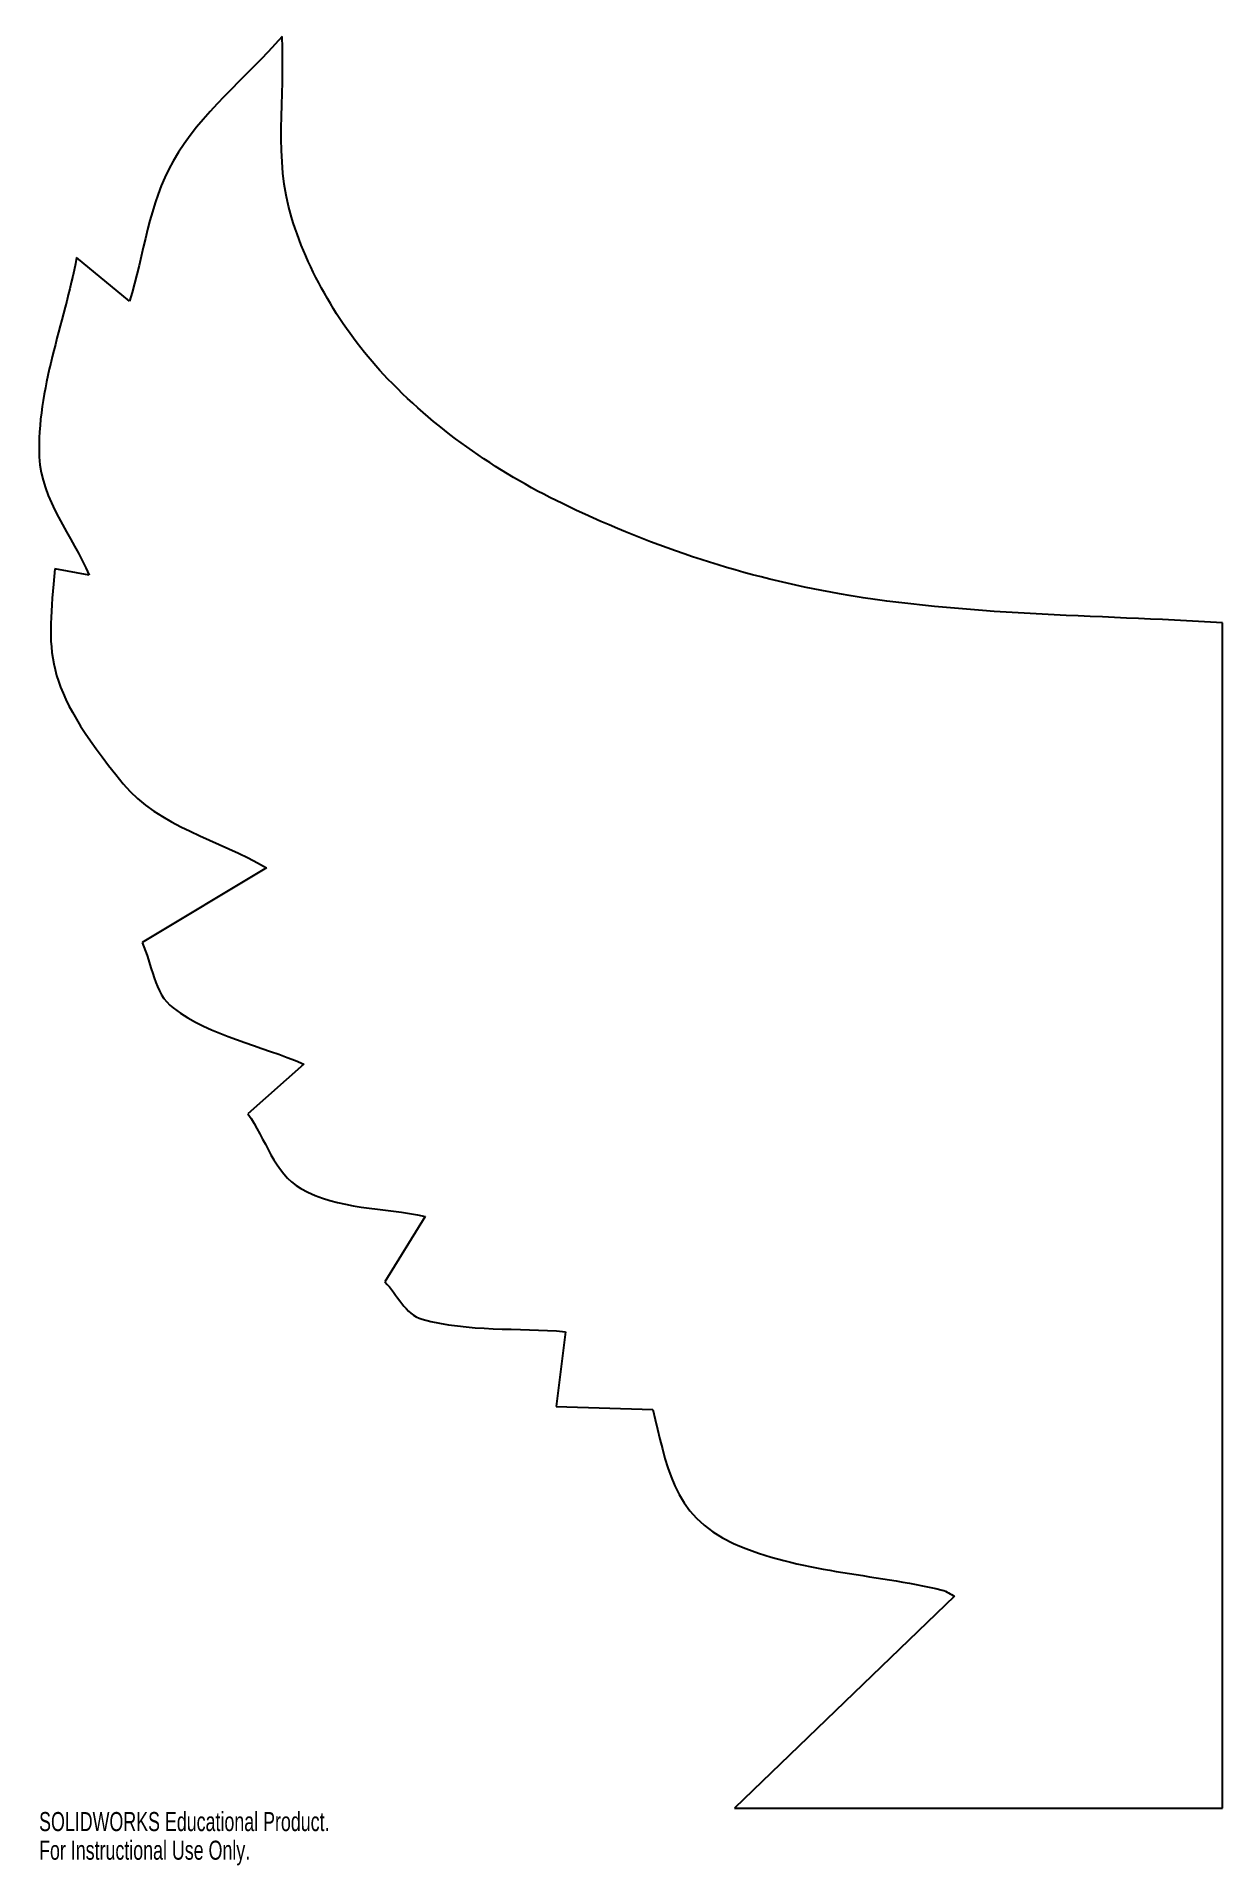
# Model space of a CAD drawing. Header units: inches. Extents: x -12.4 to -0.5, y -0.6 to 17.7.
import ezdxf

# ---------------------------------------------------------------- set-up
doc = ezdxf.new("R2010")
doc.units = ezdxf.units.IN
doc.header["$MEASUREMENT"] = 0
doc.styles.add('SLDTEXTSTYLE0', font='TXT', dxfattribs={"width": 0.7})

msp = doc.modelspace()

# ---------------------------------------------------------------- linework, layer by layer
at = {"color": 7, "linetype": 'Continuous', "lineweight": 25}
for p, q in [((-11.446, 15.054), (-11.974, 15.489)), ((-11.85, 12.317), (-12.192, 12.379)), ((-0.529, 0), (-0.529, 11.84)), ((-10.077, 9.393), (-11.321, 8.646)), ((-9.704, 7.433), (-10.264, 6.936)), ((-8.491, 5.909), (-8.895, 5.256)), ((-7.091, 4.759), (-7.185, 4.012)), ((-7.185, 4.012), (-6.22, 3.981)), ((-3.204, 2.115), (-5.404, 0)), ((-5.404, 0), (-0.529, 0))]:
    msp.add_line(p, q, dxfattribs=at)
for points, knots in [([(-9.922, 17.697), (-10.285, 17.283), (-10.735, 16.931), (-11.01, 16.453), (-11.254, 16.03), (-11.301, 15.52), (-11.446, 15.054)], [0, 0, 0, 0, 1, 1, 1, 2, 2, 2, 2]), ([(-0.529, 11.84), (-1.806, 11.92), (-3.094, 11.912), (-4.354, 12.13), (-5.288, 12.291), (-6.205, 12.594), (-7.06, 13.001), (-7.725, 13.317), (-8.355, 13.744), (-8.864, 14.276), (-9.298, 14.729), (-9.643, 15.294), (-9.828, 15.893), (-10.006, 16.469), (-9.891, 17.096), (-9.922, 17.697)], [0.075126, 0.075126, 0.075126, 0.075126, 1, 1, 1, 2, 2, 2, 3, 3, 3, 4, 4, 4, 5, 5, 5, 5]), ([(-11.974, 15.489), (-12.099, 14.825), (-12.374, 14.173), (-12.348, 13.498), (-12.331, 13.071), (-12.016, 12.71), (-11.85, 12.317)], [0, 0, 0, 0, 1, 1, 1, 2, 2, 2, 2]), ([(-12.192, 12.379), (-12.262, 11.541), (-12.343, 11.249), (-11.508, 10.233), (-11.157, 9.805), (-10.554, 9.673), (-10.077, 9.393)], [0, 0, 0, 0, 1, 1, 1, 2, 2, 2, 2]), ([(-11.321, 8.646), (-11.218, 8.429), (-11.203, 8.138), (-11.01, 7.993), (-10.631, 7.709), (-10.139, 7.62), (-9.704, 7.433)], [0, 0, 0, 0, 1, 1, 1, 2, 2, 2, 2]), ([(-10.264, 6.936), (-10.088, 6.687), (-9.999, 6.342), (-9.735, 6.189), (-9.367, 5.976), (-8.906, 6.003), (-8.491, 5.909)], [0, 0, 0, 0, 1, 1, 1, 2, 2, 2, 2]), ([(-8.895, 5.256), (-8.771, 5.132), (-8.692, 4.93), (-8.522, 4.883), (-8.061, 4.756), (-7.568, 4.8), (-7.091, 4.759)], [0, 0, 0, 0, 1, 1, 1, 2, 2, 2, 2]), ([(-6.22, 3.981), (-6.082, 3.455), (-6.035, 2.92), (-5.412, 2.644), (-4.761, 2.355), (-4.02, 2.343), (-3.328, 2.177), (-3.283, 2.166), (-3.245, 2.136), (-3.204, 2.115)], [0, 0, 0, 0, 1, 1, 1, 2, 2, 2, 3, 3, 3, 3])]:
    msp.add_open_spline(points, degree=3, knots=knots, dxfattribs=at)

# ---------------------------------------------------------------- texts
at = {"color": 7, "linetype": 'Continuous', "char_height": 0.1903, "attachment_point": 1, "style": 'SLDTEXTSTYLE0'}
for s, insert in [('SOLIDWORKS Educational Product.', (-12.349, -0.04)), ('For Instructional Use Only.', (-12.349, -0.326))]:
    msp.add_mtext(s, dxfattribs=dict(at, insert=insert))

doc.saveas('drawing.dxf')
